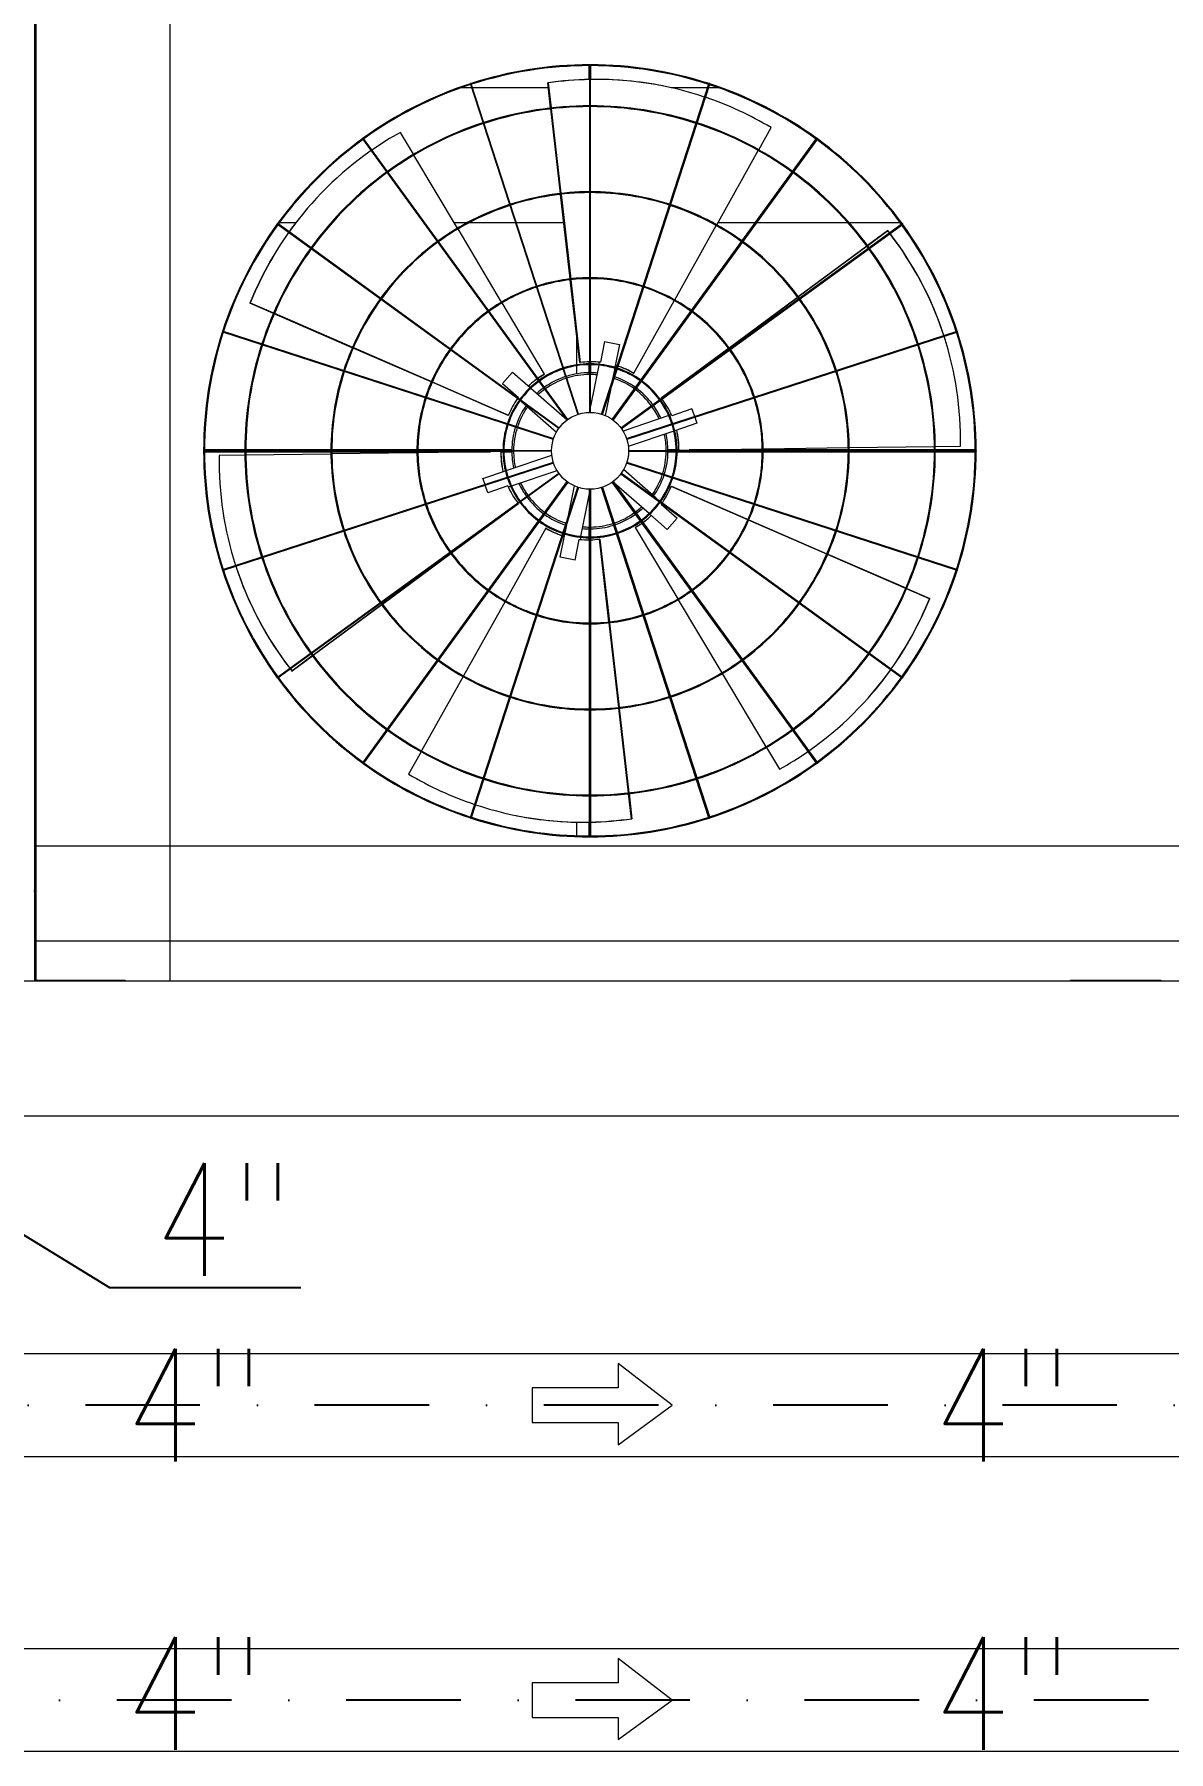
# Model space of a CAD drawing. Header units: millimetres. Extents: x -312439 to 477422, y -331570 to 212570.
# Drawn here: x 346958 to 348215, y 201044 to 202949 of the extents above; entities that cross this region are included whole.
import ezdxf

# ---------------------------------------------------------------- set-up
doc = ezdxf.new("R2010")
doc.units = ezdxf.units.MM
doc.linetypes.add('DASHDOT', pattern=[25.4, 12.7, -6.35, 0, -6.35])
doc.layers.add('ARCONDTEXTO', color=4, linetype='Continuous')
doc.layers.add('TEXTO FORMATO', color=4, linetype='Continuous')
doc.layers.add("MS-110TR'S", color=3, linetype='Continuous', lineweight=5)
doc.styles.add('ROMAND', font='ROMAND.SHX')
doc.styles.add('ROMANS', font='romans.shx', dxfattribs={"height": 187.5})
doc.dimstyles.new('1-50 (MILIMETRO)', dxfattribs={"dimscale": 0, "dimtxt": 125, "dimasz": 125, "dimexe": 100, "dimexo": 100, "dimgap": 50, "dimtad": 0, "dimdec": 0, "dimzin": 0, "dimdsep": 46, "dimtxsty": 'ROMAND', "dimcen": -390, "dimclrd": 1, "dimclre": 1, "dimclrt": 3, "dimadec": 0, "dimazin": 0, "dimtfac": 1, "dimtdec": 0, "dimtix": 1, "dimtmove": 2, "dimatfit": 2, "dimfxl": 1, "dimtvp": 1, "dimtolj": 1, "dimtzin": 0, "dimarcsym": 0})

msp = doc.modelspace()

# ---------------------------------------------------------------- linework, layer by layer
at = {"color": 7, "linetype": 'Continuous', "lineweight": 0}
msp.add_line((351226.744, 201748.812, 0), (346755.533, 201748.812, 0), dxfattribs=at)
at = {"color": 5, "linetype": 'Continuous', "lineweight": 0}
for p, q in [((351301.752, 201485.312, 0), (346841.366, 201485.312, 0)), ((351301.752, 201371.012, 0), (346841.366, 201371.012, 0)), ((346698.383, 201158.312, 0), (350733.748, 201158.312, 0)), ((350733.748, 201044.012, 0), (346698.383, 201044.012, 0))]:
    msp.add_line(p, q, dxfattribs=at)
at = {"color": 1, "linetype": 'Continuous', "lineweight": 0}
for p, q in [((347604.855, 201474.462, 0), (347604.855, 201447.339, 0)), ((347664.933, 201428.162, 0), (347604.855, 201474.462, 0)), ((347509.535, 201447.339, 0), (347509.535, 201408.985, 0)), ((347604.855, 201447.339, 0), (347509.535, 201447.339, 0)), ((347604.855, 201384.308, 0), (347664.933, 201428.162, 0)), ((347509.535, 201408.985, 0), (347604.855, 201408.985, 0)), ((347604.855, 201408.985, 0), (347604.855, 201384.308, 0))]:
    msp.add_line(p, q, dxfattribs=at)
at = {"color": 6, "linetype": 'DASHDOT', "ltscale": 10}
for p, q in [((350952.954, 201428.162, 0), (342748.87, 201428.162, 0)), ((350733.748, 201101.162, 0), (346698.383, 201101.162, 0))]:
    msp.add_line(p, q, dxfattribs=at)
at = {"color": 4, "linetype": 'Continuous', "lineweight": 0}
for p, q in [((347604.855, 201147.462, 0), (347604.855, 201120.339, 0)), ((347664.933, 201101.162, 0), (347604.855, 201147.462, 0)), ((347509.535, 201120.339, 0), (347509.535, 201081.985, 0)), ((347604.855, 201120.339, 0), (347509.535, 201120.339, 0)), ((347604.855, 201057.308, 0), (347664.933, 201101.162, 0)), ((347509.535, 201081.985, 0), (347604.855, 201081.985, 0)), ((347604.855, 201081.985, 0), (347604.855, 201057.308, 0))]:
    msp.add_line(p, q, dxfattribs=at)
at = {"layer": "MS-110TR'S", "color": 3, "linetype": 'Continuous', "lineweight": 0}
for p, q in [((346958.383, 201898.812, 0), (346958.383, 204184.812, 0)), ((346959.383, 204183.812, 0), (346959.383, 201899.812, 0)), ((347108.383, 201898.812, 0), (347108.383, 204183.812, 0)), ((347572.627, 202913.889, 0), (347572.627, 202898.612, 0)), ((347573.377, 202914.64, 0), (347573.377, 202529.388, 0)), ((347574.377, 202529.388, 0), (347574.377, 202914.64, 0)), ((347574.627, 202898.65, 0), (347574.627, 202913.889, 0)), ((347442.505, 202889.437, 0), (347431.176, 202889.437, 0)), ((347441.171, 202893.542, 0), (347560.22, 202527.146, 0)), ((347561.172, 202527.455, 0), (347442.122, 202893.851, 0)), ((347527.564, 202889.437, 0), (347443.556, 202889.437, 0)), ((347526.948, 202894.827, 0), (347527.542, 202894.708, 0)), ((347530.14, 202866.923, 0), (347526.948, 202894.827, 0)), ((347527.542, 202894.708, 0), (347530.713, 202866.988, 0)), ((347586.583, 202527.455, 0), (347705.633, 202893.851, 0)), ((347587.534, 202527.146, 0), (347706.584, 202893.542, 0)), ((347655.279, 202891.277, 0), (347654.685, 202891.396, 0)), ((347704.198, 202889.437, 0), (347663.934, 202889.437, 0)), ((347716.079, 202889.437, 0), (347705.25, 202889.437, 0)), ((347540.981, 202772.144, 0), (347530.253, 202865.929, 0)), ((347530.826, 202865.995, 0), (347541.554, 202772.21, 0)), ((347760.772, 202820.691, 0), (347774.482, 202845.244, 0)), ((347548.4, 202520.947, 0), (347321.955, 202832.623, 0)), ((347549.209, 202521.535, 0), (347322.764, 202833.211, 0)), ((347378.111, 202815.569, 0), (347363.574, 202839.933, 0)), ((347598.545, 202521.535, 0), (347824.991, 202833.211, 0)), ((347825.8, 202832.623, 0), (347599.354, 202520.947, 0)), ((347426.988, 202733.644, 0), (347378.623, 202814.71, 0)), ((347714.262, 202737.4, 0), (347760.284, 202819.818, 0)), ((347551.822, 202677.365, 0), (347541.094, 202771.151, 0)), ((347541.668, 202771.216, 0), (347552.395, 202677.431, 0)), ((347264.107, 202759.717, 0), (347263.707, 202759.262, 0)), ((347539.074, 202511.4, 0), (347227.399, 202737.845, 0)), ((347227.987, 202738.654, 0), (347539.662, 202512.209, 0)), ((347247.442, 202739.437, 0), (347229.238, 202739.437, 0)), ((347437.194, 202739.437, 0), (347423.532, 202739.437, 0)), ((347475.865, 202651.72, 0), (347427.5, 202732.786, 0)), ((347491.243, 202739.437, 0), (347439.308, 202739.437, 0)), ((347544.722, 202739.437, 0), (347492.294, 202739.437, 0)), ((347608.093, 202512.209, 0), (347919.768, 202738.654, 0)), ((347608.681, 202511.4, 0), (347920.356, 202737.845, 0)), ((347667.752, 202654.109, 0), (347713.774, 202736.527, 0)), ((347756.86, 202739.437, 0), (347715.399, 202739.437, 0)), ((347859.943, 202739.437, 0), (347758.096, 202739.437, 0)), ((347918.017, 202739.437, 0), (347861.276, 202739.437, 0)), ((347881.323, 202714.625, 0), (347903.708, 202731.205, 0)), ((347903.902, 202730.631, 0), (347881.666, 202714.162, 0)), ((347903.708, 202731.205, 0), (347903.902, 202730.631, 0)), ((347804.663, 202657.847, 0), (347880.519, 202714.03, 0)), ((347880.862, 202713.567, 0), (347805.006, 202657.384, 0)), ((347562.426, 202584.66, 0), (347551.936, 202676.372, 0)), ((347552.509, 202676.437, 0), (347563.02, 202584.541, 0)), ((347196.867, 202650.354, 0), (347197.267, 202650.809, 0)), ((347197.267, 202650.809, 0), (347223.043, 202639.615, 0)), ((347523.527, 202571.833, 0), (347476.377, 202650.861, 0)), ((347622.277, 202572.671, 0), (347667.264, 202653.236, 0)), ((347728.002, 202601.069, 0), (347803.859, 202657.252, 0)), ((347804.202, 202656.788, 0), (347728.345, 202600.606, 0)), ((347222.813, 202639.086, 0), (347196.867, 202650.354, 0)), ((347310.314, 202601.085, 0), (347223.73, 202638.688, 0)), ((347223.96, 202639.217, 0), (347310.544, 202601.614, 0)), ((347533.155, 202499.438, 0), (347166.758, 202618.487, 0)), ((347167.067, 202619.438, 0), (347533.464, 202500.389, 0)), ((347558.927, 202615.254, 0), (347558.927, 202582.075, 0)), ((347614.291, 202500.389, 0), (347980.687, 202619.438, 0)), ((347980.996, 202618.487, 0), (347614.6, 202499.438, 0)), ((347964.8, 202618.292, 0), (347964.606, 202618.866, 0)), ((347397.815, 202563.085, 0), (347311.231, 202600.687, 0)), ((347311.461, 202601.216, 0), (347398.046, 202563.614, 0)), ((347589.97, 202607.936, 0), (347585.372, 202584.981, 0)), ((347589.97, 202607.936, 0), (347606.449, 202604.635, 0)), ((347606.449, 202604.635, 0), (347601.363, 202579.244, 0)), ((347652.835, 202545.397, 0), (347727.199, 202600.474, 0)), ((347727.542, 202600.01, 0), (347655.464, 202546.626, 0)), ((347558.927, 202581.063, 0), (347558.927, 202572.053, 0)), ((347562.426, 202584.66, 0), (347563.02, 202584.541, 0)), ((347572.627, 202585.409, 0), (347572.627, 202583.232, 0)), ((347572.627, 202582.232, 0), (347572.627, 202573.304, 0)), ((347583.457, 202581.759, 0), (347574.377, 202536.429, 0)), ((347574.627, 202583.238, 0), (347574.627, 202585.461, 0)), ((347574.627, 202573.304, 0), (347574.627, 202582.237, 0)), ((347584.127, 202585.102, 0), (347583.655, 202582.744, 0)), ((347601.166, 202578.259, 0), (347598.071, 202562.811, 0)), ((347483.219, 202525.995, 0), (347398.733, 202562.686, 0)), ((347398.963, 202563.215, 0), (347483.619, 202526.45, 0)), ((347476.833, 202561.487, 0), (347487.931, 202574.108, 0)), ((347476.833, 202561.487, 0), (347494.414, 202546.027, 0)), ((347487.931, 202574.108, 0), (347507.561, 202556.846, 0)), ((347508.315, 202556.183, 0), (347548.392, 202520.941, 0)), ((347523.126, 202571.378, 0), (347523.527, 202571.833, 0)), ((347572.627, 202573.304, 0), (347573.377, 202573.304, 0)), ((347574.377, 202573.304, 0), (347574.627, 202573.304, 0)), ((347621.683, 202572.79, 0), (347622.277, 202572.671, 0)), ((347497.833, 202541.363, 0), (347536.526, 202507.339, 0)), ((347596.381, 202554.374, 0), (347590.686, 202525.94, 0)), ((347652.835, 202545.397, 0), (347653.019, 202544.85, 0)), ((347483.219, 202525.995, 0), (347483.619, 202526.45, 0)), ((347573.377, 202531.437, 0), (347572.966, 202529.381, 0)), ((347661.031, 202525.798, 0), (347610.444, 202508.701, 0)), ((347664.068, 202526.824, 0), (347661.983, 202526.119, 0)), ((347686.764, 202533.181, 0), (347664.585, 202525.686, 0)), ((347692.145, 202517.259, 0), (347667.776, 202509.023, 0)), ((347686.764, 202533.181, 0), (347689.579, 202524.852, 0)), ((347689.9, 202523.904, 0), (347692.145, 202517.259, 0)), ((347666.825, 202508.702, 0), (347616.256, 202491.612, 0)), ((347145.97, 202487.232, 0), (347531.222, 202487.232, 0)), ((347531.222, 202486.232, 0), (347145.97, 202486.232, 0)), ((347191.18, 202487.732, 0), (347146.471, 202487.732, 0)), ((347146.471, 202485.732, 0), (347191.18, 202485.732, 0)), ((347191.21, 202481.83, 0), (347162.72, 202481.421, 0)), ((347286.577, 202487.732, 0), (347192.18, 202487.732, 0)), ((347192.18, 202485.732, 0), (347286.577, 202485.732, 0)), ((347286.597, 202483.196, 0), (347192.21, 202481.844, 0)), ((347381.975, 202487.732, 0), (347287.577, 202487.732, 0)), ((347287.577, 202485.732, 0), (347381.975, 202485.732, 0)), ((347381.985, 202484.563, 0), (347287.597, 202483.211, 0)), ((347477.374, 202487.732, 0), (347382.975, 202487.732, 0)), ((347382.975, 202485.732, 0), (347463.57, 202485.732, 0)), ((347474.877, 202485.894, 0), (347382.984, 202484.577, 0)), ((347475.071, 202485.32, 0), (347474.877, 202485.894, 0)), ((347474.932, 202485.732, 0), (347477.374, 202485.732, 0)), ((347487.055, 202487.732, 0), (347478.374, 202487.732, 0)), ((347478.374, 202485.732, 0), (347487.055, 202485.732, 0)), ((347480.893, 202464.919, 0), (347531.48, 202482.015, 0)), ((347487.055, 202487.232, 0), (347487.055, 202487.732, 0)), ((347487.055, 202485.732, 0), (347487.055, 202486.232, 0)), ((347616.533, 202487.232, 0), (348001.785, 202487.232, 0)), ((347616.533, 202486.232, 0), (348001.785, 202486.232, 0)), ((347669.381, 202487.732, 0), (347660.2, 202487.732, 0)), ((347660.2, 202487.732, 0), (347660.2, 202487.232, 0)), ((347660.2, 202486.232, 0), (347660.2, 202485.732, 0)), ((347660.2, 202485.732, 0), (347669.381, 202485.732, 0)), ((347672.323, 202487.732, 0), (347670.381, 202487.732, 0)), ((347670.381, 202485.732, 0), (347764.78, 202485.732, 0)), ((347672.184, 202488.144, 0), (347672.378, 202487.57, 0)), ((347672.378, 202487.57, 0), (347764.77, 202488.894, 0)), ((347764.78, 202487.732, 0), (347683.685, 202487.732, 0)), ((347765.77, 202488.908, 0), (347860.157, 202490.26, 0)), ((347860.177, 202487.732, 0), (347765.78, 202487.732, 0)), ((347765.78, 202485.732, 0), (347860.177, 202485.732, 0)), ((347861.157, 202490.275, 0), (347955.544, 202491.627, 0)), ((347955.574, 202487.732, 0), (347861.177, 202487.732, 0)), ((347861.177, 202485.732, 0), (347955.574, 202485.732, 0)), ((347956.544, 202491.641, 0), (347984.535, 202492.042, 0)), ((348000.784, 202487.732, 0), (347956.574, 202487.732, 0)), ((347956.574, 202485.732, 0), (348000.784, 202485.732, 0)), ((347166.758, 202354.977, 0), (347533.155, 202474.026, 0)), ((347533.464, 202473.075, 0), (347167.067, 202354.026, 0)), ((347227.399, 202235.619, 0), (347539.074, 202462.064, 0)), ((347539.662, 202461.255, 0), (347227.987, 202234.81, 0)), ((347455.109, 202456.205, 0), (347479.942, 202464.597, 0)), ((347486.658, 202447.813, 0), (347537.227, 202464.903, 0)), ((347608.093, 202461.255, 0), (347919.768, 202234.81, 0)), ((347608.681, 202462.064, 0), (347920.356, 202235.619, 0)), ((347647.044, 202434.191, 0), (347611.065, 202465.83, 0)), ((347980.687, 202354.026, 0), (347614.291, 202473.075, 0)), ((347614.6, 202474.026, 0), (347980.996, 202354.977, 0)), ((347321.955, 202140.841, 0), (347548.4, 202452.517, 0)), ((347549.209, 202451.929, 0), (347322.764, 202140.253, 0)), ((347441.171, 202079.922, 0), (347560.22, 202446.318, 0)), ((347561.172, 202446.009, 0), (347442.122, 202079.613, 0)), ((347457.405, 202449.413, 0), (347455.109, 202456.205, 0)), ((347460.49, 202440.283, 0), (347457.725, 202448.466, 0)), ((347482.67, 202447.778, 0), (347460.49, 202440.283, 0)), ((347483.186, 202446.64, 0), (347485.707, 202447.492, 0)), ((347550.07, 202415.078, 0), (347556.609, 202447.724, 0)), ((347573.377, 202058.824, 0), (347573.377, 202444.076, 0)), ((347574.377, 202444.076, 0), (347574.377, 202058.824, 0)), ((347705.633, 202079.613, 0), (347586.583, 202446.009, 0)), ((347587.534, 202446.318, 0), (347706.584, 202079.922, 0)), ((347805.937, 202166.479, 0), (347598.545, 202451.929, 0)), ((347599.354, 202452.517, 0), (347825.8, 202140.841, 0)), ((347639.198, 202417.054, 0), (347600.212, 202451.336, 0)), ((347664.036, 202447.469, 0), (347663.636, 202447.014, 0)), ((347748.712, 202410.066, 0), (347663.636, 202447.014, 0)), ((347664.036, 202447.469, 0), (347748.943, 202410.595, 0)), ((347494.42, 202428.067, 0), (347420.379, 202373.229, 0)), ((347494.42, 202428.067, 0), (347494.334, 202428.322, 0)), ((347563.808, 202391.756, 0), (347573.377, 202439.531, 0)), ((347652.841, 202427.437, 0), (347670.422, 202411.977, 0)), ((347420.037, 202373.693, 0), (347466.034, 202407.761, 0)), ((347546.118, 202395.347, 0), (347548.38, 202406.64, 0)), ((347659.324, 202399.356, 0), (347639.952, 202416.39, 0)), ((347670.422, 202411.977, 0), (347659.324, 202399.356, 0)), ((347836.214, 202372.066, 0), (347749.629, 202409.668, 0)), ((347749.86, 202410.197, 0), (347836.444, 202372.594, 0)), ((347524.978, 202400.793, 0), (347480.11, 202320.442, 0)), ((347525.572, 202400.674, 0), (347524.978, 202400.793, 0)), ((347540.806, 202368.829, 0), (347545.92, 202394.362, 0)), ((347557.285, 202365.528, 0), (347561.883, 202388.483, 0)), ((347563.128, 202388.362, 0), (347563.61, 202390.771, 0)), ((347573.377, 202400.16, 0), (347572.627, 202400.16, 0)), ((347572.627, 202400.16, 0), (347572.627, 202391.232, 0)), ((347572.627, 202390.232, 0), (347572.627, 202388.003, 0)), ((347574.627, 202400.16, 0), (347574.377, 202400.16, 0)), ((347574.627, 202391.227, 0), (347574.627, 202400.16, 0)), ((347574.627, 202388.055, 0), (347574.627, 202390.226, 0)), ((347594.752, 202296.972, 0), (347584.235, 202388.923, 0)), ((347584.829, 202388.804, 0), (347584.235, 202388.923, 0)), ((347584.829, 202388.804, 0), (347595.326, 202297.036, 0)), ((347624.128, 202402.086, 0), (347623.728, 202401.631, 0)), ((347623.728, 202401.631, 0), (347671.008, 202322.384, 0)), ((347343.376, 202316.915, 0), (347419.233, 202373.098, 0)), ((347419.575, 202372.634, 0), (347343.719, 202316.451, 0)), ((347557.285, 202365.528, 0), (347540.806, 202368.829, 0)), ((347923.715, 202334.065, 0), (347837.131, 202371.667, 0)), ((347837.361, 202372.196, 0), (347923.945, 202334.594, 0)), ((347182.455, 202355.172, 0), (347182.649, 202354.598, 0)), ((347949.988, 202322.655, 0), (347924.632, 202333.667, 0)), ((347924.863, 202334.195, 0), (347950.388, 202323.11, 0)), ((347266.716, 202260.137, 0), (347342.572, 202316.32, 0)), ((347342.915, 202315.856, 0), (347267.059, 202259.673, 0)), ((347479.622, 202319.569, 0), (347433.6, 202237.151, 0)), ((347671.52, 202321.525, 0), (347719.885, 202240.459, 0)), ((347950.388, 202323.11, 0), (347949.988, 202322.655, 0)), ((347605.594, 202202.192, 0), (347594.866, 202295.978, 0)), ((347595.439, 202296.042, 0), (347606.167, 202202.257, 0)), ((347243.353, 202242.833, 0), (347265.912, 202259.542, 0)), ((347266.255, 202259.078, 0), (347243.547, 202242.259, 0)), ((347243.547, 202242.259, 0), (347243.353, 202242.833, 0)), ((347433.112, 202236.278, 0), (347387.09, 202153.86, 0)), ((347720.398, 202239.6, 0), (347768.763, 202158.535, 0)), ((347883.148, 202213.747, 0), (347883.548, 202214.202, 0)), ((347616.435, 202107.413, 0), (347605.707, 202201.199, 0)), ((347606.28, 202201.263, 0), (347617.008, 202107.478, 0)), ((347769.275, 202157.676, 0), (347783.68, 202133.531, 0)), ((347824.991, 202140.253, 0), (347805.937, 202166.479, 0)), ((347386.602, 202152.987, 0), (347372.772, 202128.22, 0)), ((347619.713, 202078.756, 0), (347616.548, 202106.42, 0)), ((347617.122, 202106.485, 0), (347620.307, 202078.637, 0)), ((347491.976, 202082.187, 0), (347492.57, 202082.068, 0)), ((347558.927, 202074.833, 0), (347558.927, 202059.827, 0)), ((347572.627, 202074.814, 0), (347572.627, 202059.575, 0)), ((347574.627, 202059.575, 0), (347574.627, 202074.852, 0)), ((347620.307, 202078.637, 0), (347619.713, 202078.756, 0)), ((346958.383, 202048.812, 0), (351658.752, 202048.812, 0)), ((346957.383, 201998.812, 0), (346959.383, 201998.812, 0)), ((351658.752, 201942.812, 0), (346959.383, 201942.812, 0)), ((342257.014, 201898.812, 0), (351659.752, 201898.812, 0)), ((346959.383, 201899.812, 0), (347058.383, 201899.812, 0)), ((347058.383, 201899.812, 0), (347058.383, 201898.812, 0)), ((348106.558, 201899.812, 0), (348206.558, 201899.812, 0)), ((348106.558, 201898.812, 0), (348106.558, 201899.812, 0)), ((348206.558, 201899.812, 0), (348206.558, 201898.812, 0))]:
    msp.add_line(p, q, dxfattribs=at)
msp.add_circle((347573.877, 202486.732, 0), 42.659, dxfattribs=at)
for centre, radius, start, end in [((347573.627, 202486.732, 0), 428.158, 90.024494, 107.917544), ((347573.627, 202486.732, 0), 427.158, 90.033533, 107.901042), ((347573.877, 202914.64, 0), 0.5, 0, 180), ((347573.627, 202486.732, 0), 428.158, 72.030975, 89.908558), ((347573.627, 202486.732, 0), 427.158, 72.035174, 89.899401), ((347573.627, 202486.732, 0), 428.158, 108.018773, 125.932197), ((347573.627, 202486.732, 0), 427.158, 108.035174, 125.905805), ((347441.647, 202893.697, 0), 0.5, 18, 198), ((347706.108, 202893.697, 0), 0.5, 342, 162), ((347573.627, 202486.732, 0), 427.158, 54.039937, 71.901042), ((347573.627, 202486.732, 0), 428.158, 54.03841, 71.905364), ((347573.877, 202486.732, 0), 382.698, 90.074858, 107.925142), ((347573.877, 202486.732, 0), 381.698, 90.075054, 107.924946), ((347573.877, 202486.732, 0), 382.698, 72.074858, 89.925142), ((347573.877, 202486.732, 0), 381.698, 72.075054, 89.924946), ((347573.877, 202486.732, 0), 382.698, 108.074858, 125.925142), ((347573.877, 202486.732, 0), 381.698, 108.075054, 125.924946), ((347573.877, 202486.732, 0), 381.698, 54.075054, 71.924946), ((347573.877, 202486.732, 0), 382.698, 54.074858, 71.925142), ((347573.627, 202486.732, 0), 428.158, 126.013622, 143.951759), ((347573.627, 202486.732, 0), 427.158, 126.039937, 143.913223), ((347322.359, 202832.917, 0), 0.5, 36, 216), ((347825.395, 202832.917, 0), 0.5, 324, 144), ((347573.627, 202486.732, 0), 427.158, 36.047356, 53.905805), ((347573.627, 202486.732, 0), 428.158, 36.046941, 53.907446), ((347573.877, 202486.732, 0), 382.698, 126.074858, 143.925142), ((347573.877, 202486.732, 0), 381.698, 126.075054, 143.924946), ((347573.877, 202486.732, 0), 381.698, 36.075054, 53.924946), ((347573.877, 202486.732, 0), 382.698, 36.074858, 53.925142), ((347573.877, 202486.732, 0), 287.302, 90.099714, 107.900286), ((347573.877, 202486.732, 0), 286.302, 90.100062, 107.899938), ((347573.877, 202486.732, 0), 287.302, 72.099714, 89.900286), ((347573.877, 202486.732, 0), 286.302, 72.100062, 89.899938), ((347573.877, 202486.732, 0), 287.302, 108.099714, 125.900286), ((347573.877, 202486.732, 0), 286.302, 108.100062, 125.899938), ((347573.877, 202486.732, 0), 286.302, 54.100062, 71.899938), ((347573.877, 202486.732, 0), 287.302, 54.099714, 71.900286), ((347573.627, 202486.732, 0), 428.158, 144.008871, 161.974926), ((347573.627, 202486.732, 0), 427.158, 144.047356, 161.922571), ((347227.693, 202738.25, 0), 0.5, 54, 234), ((347573.627, 202486.732, 0), 427.158, 18.056704, 35.913223), ((347920.062, 202738.25, 0), 0.5, 306, 126), ((347573.627, 202486.732, 0), 428.158, 18.056552, 35.913726), ((347573.877, 202486.732, 0), 382.698, 144.074858, 161.925142), ((347573.877, 202486.732, 0), 381.698, 144.075054, 161.924946), ((347573.877, 202486.732, 0), 287.302, 126.099714, 143.900286), ((347573.877, 202486.732, 0), 286.302, 126.100062, 143.899938), ((347573.877, 202486.732, 0), 286.302, 36.100062, 53.899938), ((347573.877, 202486.732, 0), 287.302, 36.099714, 53.900286), ((347573.877, 202486.732, 0), 381.698, 18.075054, 35.924946), ((347573.877, 202486.732, 0), 382.698, 18.074858, 35.925142), ((347573.877, 202486.732, 0), 191.905, 90.149282, 107.850718), ((347573.877, 202486.732, 0), 190.905, 90.150064, 107.849936), ((347573.877, 202486.732, 0), 191.905, 72.149282, 89.850718), ((347573.877, 202486.732, 0), 190.905, 72.150064, 89.849936), ((347573.877, 202486.732, 0), 287.302, 144.099714, 161.900286), ((347573.877, 202486.732, 0), 286.302, 144.100062, 161.899938), ((347573.877, 202486.732, 0), 191.905, 108.149282, 125.850718), ((347573.877, 202486.732, 0), 190.905, 108.150064, 125.849936), ((347573.877, 202486.732, 0), 190.905, 54.150064, 71.849936), ((347573.877, 202486.732, 0), 191.905, 54.149282, 71.850718), ((347573.877, 202486.732, 0), 286.302, 18.100062, 35.899938), ((347573.877, 202486.732, 0), 287.302, 18.099714, 35.900286), ((347573.877, 202486.732, 0), 191.905, 126.149282, 143.850718), ((347573.877, 202486.732, 0), 190.905, 126.150064, 143.849936), ((347573.877, 202486.732, 0), 190.905, 36.150064, 53.849936), ((347573.877, 202486.732, 0), 191.905, 36.149282, 53.850718), ((347573.627, 202486.732, 0), 428.158, 162.004374, 197.995626), ((347573.627, 202486.732, 0), 427.158, 162.056704, 179.932934), ((347166.913, 202618.963, 0), 0.5, 72, 252), ((347573.627, 202486.732, 0), 427.158, 0.067066, 17.922571), ((347980.842, 202618.963, 0), 0.5, 288, 108), ((347573.627, 202486.732, 0), 428.158, 0.06691, 17.922771), ((347573.877, 202486.732, 0), 382.698, 162.074858, 179.925142), ((347573.877, 202486.732, 0), 381.698, 162.075054, 179.924946), ((347573.877, 202486.732, 0), 191.905, 144.149282, 161.850718), ((347573.877, 202486.732, 0), 190.905, 144.150064, 161.849936), ((347573.877, 202486.732, 0), 190.905, 18.150064, 35.849936), ((347573.877, 202486.732, 0), 191.905, 18.149282, 35.850718), ((347573.877, 202486.732, 0), 381.698, 0.075054, 17.924946), ((347573.877, 202486.732, 0), 382.698, 0.074858, 17.925142), ((347573.877, 202486.732, 0), 287.302, 162.099714, 179.900286), ((347573.877, 202486.732, 0), 286.302, 162.100062, 179.899938), ((347573.877, 202486.732, 0), 96.508, 108.296845, 125.703155), ((347573.877, 202486.732, 0), 95.508, 108.299953, 125.700047), ((347573.877, 202486.732, 0), 96.508, 90.296845, 107.703155), ((347573.877, 202486.732, 0), 95.508, 90.299953, 107.700047), ((347573.877, 202486.732, 0), 96.508, 72.296845, 89.703155), ((347573.877, 202486.732, 0), 95.508, 72.299953, 89.700047), ((347573.877, 202486.732, 0), 95.508, 54.299953, 71.700047), ((347573.877, 202486.732, 0), 96.508, 54.296845, 71.703155), ((347573.877, 202486.732, 0), 286.302, 0.100062, 17.899938), ((347573.877, 202486.732, 0), 287.302, 0.099714, 17.900286), ((347573.877, 202486.732, 0), 96.508, 126.296845, 143.703155), ((347573.877, 202486.732, 0), 95.508, 126.299953, 143.700047), ((347573.627, 202486.732, 0), 86.578, 126.197043, 132.689414), ((347573.627, 202486.732, 0), 86.578, 108.173543, 125.535257), ((347573.627, 202486.732, 0), 84.578, 108.177647, 125.524267), ((347573.627, 202486.732, 0), 86.578, 90.165445, 107.511756), ((347573.627, 202486.732, 0), 84.578, 90.169358, 107.500211), ((347573.627, 202486.732, 0), 86.578, 84.656808, 89.503658), ((347573.627, 202486.732, 0), 84.578, 84.798838, 89.491921), ((347573.627, 202486.732, 0), 84.578, 72.177647, 72.547384), ((347573.627, 202486.732, 0), 86.578, 72.173543, 72.689414), ((347573.627, 202486.732, 0), 84.578, 54.201702, 71.500211), ((347573.627, 202486.732, 0), 86.578, 54.197043, 71.511756), ((347573.627, 202486.732, 0), 86.578, 36.233645, 53.535257), ((347573.877, 202486.732, 0), 95.508, 36.299953, 53.700047), ((347573.877, 202486.732, 0), 96.508, 36.296845, 53.703155), ((347573.877, 202486.732, 0), 191.905, 162.149282, 179.850718), ((347573.877, 202486.732, 0), 190.905, 162.150064, 179.849936), ((347573.877, 202486.732, 0), 96.508, 144.296845, 161.703155), ((347573.877, 202486.732, 0), 95.508, 144.299953, 161.700047), ((347573.627, 202486.732, 0), 86.578, 144.656808, 161.617982), ((347573.627, 202486.732, 0), 84.578, 126.201702, 132.547384), ((347573.627, 202486.732, 0), 84.578, 36.23917, 53.524267), ((347573.627, 202486.732, 0), 86.578, 24.656808, 35.57186), ((347573.877, 202486.732, 0), 95.508, 18.299953, 35.700047), ((347573.877, 202486.732, 0), 96.508, 18.296845, 35.703155), ((347573.877, 202486.732, 0), 190.905, 0.150064, 17.849936), ((347573.877, 202486.732, 0), 191.905, 0.149282, 17.850718), ((347573.627, 202486.732, 0), 84.578, 144.798838, 161.608948), ((347573.627, 202486.732, 0), 84.578, 24.798838, 35.561735), ((347573.877, 202486.732, 0), 96.508, 162.296845, 179.703155), ((347573.877, 202486.732, 0), 95.508, 162.299953, 179.700047), ((347573.627, 202486.732, 0), 86.578, 162.279766, 179.669108), ((347573.627, 202486.732, 0), 84.578, 162.286382, 179.661283), ((347573.627, 202486.732, 0), 84.578, 0.338717, 12.547384), ((347573.627, 202486.732, 0), 86.578, 0.330892, 12.689414), ((347573.877, 202486.732, 0), 95.508, 0.299953, 17.700047), ((347573.877, 202486.732, 0), 96.508, 0.296845, 17.703155), ((347145.97, 202486.732, 0), 0.5, 90, 270), ((347573.627, 202486.732, 0), 427.158, 180.067066, 197.943296), ((347573.877, 202486.732, 0), 382.698, 180.074858, 197.925142), ((347573.877, 202486.732, 0), 381.698, 180.075054, 197.924946), ((347573.877, 202486.732, 0), 287.302, 180.099714, 197.900286), ((347573.877, 202486.732, 0), 286.302, 180.100062, 197.899938), ((347573.877, 202486.732, 0), 191.905, 180.149282, 197.850718), ((347573.877, 202486.732, 0), 190.905, 180.150064, 197.849936), ((347573.877, 202486.732, 0), 96.508, 180.296845, 197.703155), ((347573.877, 202486.732, 0), 95.508, 180.299953, 197.700047), ((347573.627, 202486.732, 0), 86.578, 180.330892, 192.689414), ((347573.627, 202486.732, 0), 84.578, 180.338717, 192.547384), ((347573.627, 202486.732, 0), 84.578, 342.391052, 359.661283), ((347573.627, 202486.732, 0), 86.578, 342.382018, 359.669108), ((347573.877, 202486.732, 0), 95.508, 342.299953, 359.700047), ((347573.877, 202486.732, 0), 96.508, 342.296845, 359.703155), ((347573.877, 202486.732, 0), 190.905, 342.150064, 359.849936), ((347573.877, 202486.732, 0), 191.905, 342.149282, 359.850718), ((347573.877, 202486.732, 0), 286.302, 342.100062, 359.899938), ((347573.877, 202486.732, 0), 287.302, 342.099714, 359.900286), ((347573.877, 202486.732, 0), 381.698, 342.075054, 359.924946), ((347573.877, 202486.732, 0), 382.698, 342.074858, 359.925142), ((347573.627, 202486.732, 0), 427.158, 342.077429, 359.932934), ((347573.627, 202486.732, 0), 428.158, 342.077229, 359.93309), ((348001.785, 202486.732, 0), 0.5, 270, 90), ((347573.627, 202486.732, 0), 84.578, 324.798838, 341.713618), ((347573.877, 202486.732, 0), 96.508, 198.296845, 215.703155), ((347573.877, 202486.732, 0), 95.508, 198.299953, 215.700047), ((347573.627, 202486.732, 0), 86.578, 204.656808, 215.766355), ((347573.627, 202486.732, 0), 84.578, 204.798838, 215.76083), ((347573.627, 202486.732, 0), 86.578, 324.656808, 341.720234), ((347573.877, 202486.732, 0), 95.508, 324.299953, 341.700047), ((347573.877, 202486.732, 0), 96.508, 324.296845, 341.703155), ((347573.877, 202486.732, 0), 191.905, 198.149282, 215.850718), ((347573.877, 202486.732, 0), 190.905, 198.150064, 215.849936), ((347573.877, 202486.732, 0), 96.508, 216.296845, 233.703155), ((347573.877, 202486.732, 0), 95.508, 216.299953, 233.700047), ((347573.627, 202486.732, 0), 86.578, 216.42814, 233.802957), ((347573.627, 202486.732, 0), 84.578, 216.438265, 233.798298), ((347573.627, 202486.732, 0), 84.578, 306.475733, 312.547384), ((347573.627, 202486.732, 0), 86.578, 306.464743, 312.689414), ((347573.877, 202486.732, 0), 95.508, 306.299953, 323.700047), ((347573.877, 202486.732, 0), 96.508, 306.296845, 323.703155), ((347573.877, 202486.732, 0), 190.905, 324.150064, 341.849936), ((347573.877, 202486.732, 0), 191.905, 324.149282, 341.850718), ((347573.877, 202486.732, 0), 96.508, 234.296845, 251.703155), ((347573.877, 202486.732, 0), 95.508, 234.299953, 251.700047), ((347573.627, 202486.732, 0), 86.578, 234.464743, 251.826457), ((347573.627, 202486.732, 0), 84.578, 234.475733, 251.822353), ((347573.627, 202486.732, 0), 86.578, 252.488244, 252.689414), ((347573.627, 202486.732, 0), 84.578, 252.499789, 252.547384), ((347573.627, 202486.732, 0), 84.578, 270.508079, 287.822353), ((347573.627, 202486.732, 0), 86.578, 270.496342, 287.826457), ((347573.627, 202486.732, 0), 84.578, 288.499789, 305.798298), ((347573.627, 202486.732, 0), 86.578, 288.488244, 305.802957), ((347573.877, 202486.732, 0), 95.508, 288.299953, 305.700047), ((347573.877, 202486.732, 0), 96.508, 288.296845, 305.703155), ((347573.877, 202486.732, 0), 287.302, 198.099714, 215.900286), ((347573.877, 202486.732, 0), 286.302, 198.100062, 215.899938), ((347573.877, 202486.732, 0), 96.508, 252.296845, 269.703155), ((347573.877, 202486.732, 0), 95.508, 252.299953, 269.700047), ((347573.627, 202486.732, 0), 86.578, 264.656808, 269.834555), ((347573.627, 202486.732, 0), 84.578, 264.798838, 269.830642), ((347573.877, 202486.732, 0), 95.508, 270.299953, 287.700047), ((347573.877, 202486.732, 0), 96.508, 270.296845, 287.703155), ((347573.877, 202486.732, 0), 286.302, 324.100062, 341.899938), ((347573.877, 202486.732, 0), 287.302, 324.099714, 341.900286), ((347573.877, 202486.732, 0), 382.698, 198.074858, 215.925142), ((347573.877, 202486.732, 0), 381.698, 198.075054, 215.924946), ((347573.877, 202486.732, 0), 191.905, 216.149282, 233.850718), ((347573.877, 202486.732, 0), 190.905, 216.150064, 233.849936), ((347573.877, 202486.732, 0), 190.905, 306.150064, 323.849936), ((347573.877, 202486.732, 0), 191.905, 306.149282, 323.850718), ((347573.877, 202486.732, 0), 381.698, 324.075054, 341.924946), ((347573.877, 202486.732, 0), 382.698, 324.074858, 341.925142), ((347166.913, 202354.501, 0), 0.5, 108, 288), ((347573.627, 202486.732, 0), 428.158, 198.025074, 215.991129), ((347573.627, 202486.732, 0), 427.158, 198.077429, 215.952644), ((347573.627, 202486.732, 0), 427.158, 324.086777, 341.943296), ((347573.627, 202486.732, 0), 428.158, 324.086274, 341.943448), ((347980.842, 202354.501, 0), 0.5, 252, 72), ((347573.877, 202486.732, 0), 191.905, 234.149282, 251.850718), ((347573.877, 202486.732, 0), 190.905, 234.150064, 251.849936), ((347573.877, 202486.732, 0), 190.905, 288.150064, 305.849936), ((347573.877, 202486.732, 0), 191.905, 288.149282, 305.850718), ((347573.877, 202486.732, 0), 287.302, 216.099714, 233.900286), ((347573.877, 202486.732, 0), 286.302, 216.100062, 233.899938), ((347573.877, 202486.732, 0), 286.302, 306.100062, 323.899938), ((347573.877, 202486.732, 0), 287.302, 306.099714, 323.900286), ((347573.877, 202486.732, 0), 191.905, 252.149282, 269.850718), ((347573.877, 202486.732, 0), 190.905, 252.150064, 269.849936), ((347573.877, 202486.732, 0), 190.905, 270.150064, 287.849936), ((347573.877, 202486.732, 0), 191.905, 270.149282, 287.850718), ((347573.877, 202486.732, 0), 382.698, 216.074858, 233.925142), ((347573.877, 202486.732, 0), 381.698, 216.075054, 233.924946), ((347573.877, 202486.732, 0), 287.302, 234.099714, 251.900286), ((347573.877, 202486.732, 0), 286.302, 234.100062, 251.899938), ((347573.877, 202486.732, 0), 286.302, 288.100062, 305.899938), ((347573.877, 202486.732, 0), 287.302, 288.099714, 305.900286), ((347573.877, 202486.732, 0), 381.698, 306.075054, 323.924946), ((347573.877, 202486.732, 0), 382.698, 306.074858, 323.925142), ((347227.693, 202235.214, 0), 0.5, 126, 306), ((347573.627, 202486.732, 0), 428.158, 216.048241, 233.986378), ((347573.627, 202486.732, 0), 427.158, 216.086777, 233.960063), ((347573.627, 202486.732, 0), 427.158, 306.094195, 323.952644), ((347573.627, 202486.732, 0), 428.158, 306.092554, 323.953059), ((347920.062, 202235.214, 0), 0.5, 234, 54), ((347573.877, 202486.732, 0), 287.302, 252.099714, 269.900286), ((347573.877, 202486.732, 0), 286.302, 252.100062, 269.899938), ((347573.877, 202486.732, 0), 286.302, 270.100062, 287.899938), ((347573.877, 202486.732, 0), 287.302, 270.099714, 287.900286), ((347573.877, 202486.732, 0), 382.698, 234.074858, 251.925142), ((347573.877, 202486.732, 0), 381.698, 234.075054, 251.924946), ((347573.877, 202486.732, 0), 381.698, 288.075054, 305.924946), ((347573.877, 202486.732, 0), 382.698, 288.074858, 305.925142), ((347322.359, 202140.547, 0), 0.5, 144, 324), ((347573.627, 202486.732, 0), 428.158, 234.067803, 251.981227), ((347573.627, 202486.732, 0), 427.158, 234.094195, 251.964826), ((347573.627, 202486.732, 0), 427.158, 288.098958, 305.960063), ((347573.627, 202486.732, 0), 428.158, 288.094636, 305.96159), ((347825.395, 202140.547, 0), 0.5, 216, 36), ((347573.877, 202486.732, 0), 382.698, 252.074858, 269.925142), ((347573.877, 202486.732, 0), 381.698, 252.075054, 269.924946), ((347573.877, 202486.732, 0), 381.698, 270.075054, 287.924946), ((347573.877, 202486.732, 0), 382.698, 270.074858, 287.925142), ((347441.647, 202079.767, 0), 0.5, 162, 342), ((347573.627, 202486.732, 0), 428.158, 252.082456, 269.975506), ((347573.627, 202486.732, 0), 427.158, 252.098958, 269.966467), ((347573.627, 202486.732, 0), 428.158, 270.091442, 287.969025), ((347573.627, 202486.732, 0), 427.158, 270.100599, 287.964826), ((347706.108, 202079.767, 0), 0.5, 198, 18), ((347573.877, 202058.824, 0), 0.5, 180, 0)]:
    msp.add_arc(centre, radius, start, end, dxfattribs=at)
for centre, major_axis, start_param, end_param in [((347573.627, 202486.732, 0), (81.057, 404.664), 0.2078073, 0.32590727), ((347574.222, 202486.613, 0), (81.057, 404.664), 0.20931516, 0.32590727), ((347574.222, 202486.613, 0), (81.057, 404.664), 6.16322366, 6.48996283), ((347573.627, 202486.732, 0), (81.057, 404.664), 0, 0.20526967), ((347574.222, 202486.613, 0), (81.057, 404.664), 5.95727804, 6.16068281), ((347574.028, 202487.187, 0), (-309.921, 272.53), 5.95727804, 6.05118317), ((347574.028, 202487.187, 0), (-309.921, 272.53), 6.05371958, 6.38060415), ((347573.627, 202486.732, 0), (-309.921, 272.53), 0, 0.09588536), ((347573.627, 202486.732, 0), (-309.921, 272.53), 0.09842683, 0.32590727), ((347574.028, 202487.187, 0), (-309.921, 272.53), 0.09996031, 0.32590727), ((347573.627, 202486.732, 0), (390.978, 132.134), 0.3172674, 0.32590727), ((347573.821, 202486.158, 0), (390.978, 132.134), 0.31873174, 0.32590727), ((347573.821, 202486.158, 0), (390.978, 132.134), 6.27347339, 6.59938579), ((347573.627, 202486.732, 0), (390.978, 132.134), 0, 0.31473615), ((347573.821, 202486.158, 0), (390.978, 132.134), 5.95727804, 6.27093083), ((347574.222, 202486.613, 0), (19.451, 97.105), 0.21610048, 0.32590727), ((347574.222, 202486.613, 0), (19.451, 97.105), 0.08898637, 0.20552527), ((347573.627, 202486.732, 0), (19.451, 97.105), 6.16380472, 6.18740867), ((347574.222, 202486.613, 0), (19.451, 97.105), 6.17017799, 6.19385728), ((347573.627, 202486.732, 0), (19.451, 97.105), 5.95727804, 6.15321616), ((347574.222, 202486.613, 0), (19.451, 97.105), 5.95727804, 6.15958939), ((347574.028, 202487.187, 0), (-74.37, 65.397), 6.06086145, 6.19385728), ((347573.627, 202486.732, 0), (-74.37, 65.397), 6.05461193, 6.18740867), ((347574.028, 202487.187, 0), (-74.37, 65.397), 5.95727804, 6.0502913), ((347573.627, 202486.732, 0), (-74.37, 65.397), 5.95727804, 6.04404185), ((347574.028, 202487.187, 0), (-74.37, 65.397), 0.10765943, 0.32590727), ((347574.028, 202487.187, 0), (-74.37, 65.397), 0.08898637, 0.09706817), ((347573.821, 202486.158, 0), (93.82, 31.707), 0.08898637, 0.31565174), ((347573.627, 202486.732, 0), (93.82, 31.707), 5.95727804, 6.18740867), ((347573.821, 202486.158, 0), (93.82, 31.707), 5.95727804, 6.19385728), ((347573.433, 202487.306, 0), (-390.978, -132.134), 5.95727804, 6.27132368), ((347573.433, 202487.306, 0), (-93.82, -31.707), 5.95727804, 6.19385728), ((347573.627, 202486.732, 0), (-93.82, -31.707), 5.95727804, 6.18740867), ((347573.433, 202487.306, 0), (-93.82, -31.707), 0.08898637, 0.31875187), ((347573.227, 202486.277, 0), (74.37, -65.397), 0.11077229, 0.32590727), ((347573.227, 202486.277, 0), (74.37, -65.397), 0.08898637, 0.10018082), ((347573.227, 202486.277, 0), (74.37, -65.397), 5.95727804, 6.05456696), ((347573.627, 202486.732, 0), (74.37, -65.397), 5.95727804, 6.04831757), ((347573.627, 202486.732, 0), (74.37, -65.397), 6.05888766, 6.18740867), ((347573.227, 202486.277, 0), (74.37, -65.397), 6.0651374, 6.19385728), ((347573.033, 202486.851, 0), (-19.451, -97.105), 5.95727804, 6.16462452), ((347573.627, 202486.732, 0), (-19.451, -97.105), 5.95727804, 6.15825136), ((347573.033, 202486.851, 0), (-19.451, -97.105), 6.17521346, 6.19385728), ((347573.627, 202486.732, 0), (-19.451, -97.105), 6.16883991, 6.18740867), ((347573.033, 202486.851, 0), (-19.451, -97.105), 0.08898637, 0.21081282), ((347573.033, 202486.851, 0), (-19.451, -97.105), 0.22138839, 0.32590727), ((347573.433, 202487.306, 0), (-390.978, -132.134), 6.27386624, 6.60012971), ((347573.627, 202486.732, 0), (-390.978, -132.134), 0, 0.31548007), ((347573.227, 202486.277, 0), (309.921, -272.53), 0.10070723, 0.32590727), ((347573.627, 202486.732, 0), (309.921, -272.53), 0.09917375, 0.32590727), ((347573.627, 202486.732, 0), (-390.978, -132.134), 0.31801132, 0.32590727), ((347573.433, 202487.306, 0), (-390.978, -132.134), 0.31947566, 0.32590727), ((347573.227, 202486.277, 0), (309.921, -272.53), 6.05474559, 6.38135106), ((347573.627, 202486.732, 0), (309.921, -272.53), 0, 0.09663228), ((347573.227, 202486.277, 0), (309.921, -272.53), 5.95727804, 6.05220917), ((347573.033, 202486.851, 0), (-81.057, -404.664), 5.95727804, 6.16189106), ((347573.033, 202486.851, 0), (-81.057, -404.664), 6.16443191, 6.49123165), ((347573.627, 202486.732, 0), (-81.057, -404.664), 0, 0.20653849), ((347573.033, 202486.851, 0), (-81.057, -404.664), 0.21058398, 0.32590727), ((347573.627, 202486.732, 0), (-81.057, -404.664), 0.20907612, 0.32590727)]:
    msp.add_ellipse(centre, major_axis=major_axis, ratio=0.95299045, start_param=start_param, end_param=end_param, dxfattribs=at)

# ---------------------------------------------------------------- texts
at = {"layer": 'ARCONDTEXTO', "linetype": 'Continuous', "lineweight": -3, "style": 'ROMANS', "width": 0.8}
for p in [(347090.581, 201571.851, 0), (347058.592, 201365.925, 0), (347954.165, 201365.925, 0), (347058.592, 201046.018, 0), (347954.165, 201046.018, 0)]:
    msp.add_text('4"', height=125, dxfattribs=at).set_placement(p)

# ---------------------------------------------------------------- leaders
at = {"layer": 'TEXTO FORMATO'}
msp.add_leader([(346754.092, 201733.913, 0), (347041.217, 201558.966, 0), (347253.158, 201558.966, 0)], dimstyle='1-50 (MILIMETRO)', override={"dimscale": 1}, dxfattribs=at)

doc.saveas('drawing.dxf')
